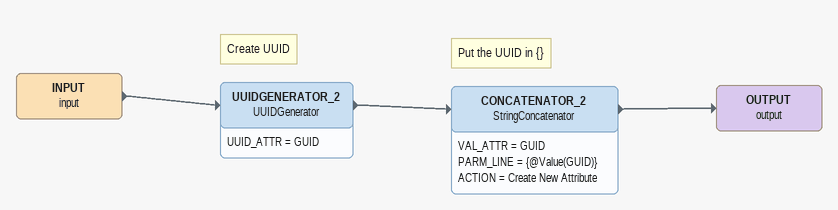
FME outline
INPUT (input)
    -> UUIDGENERATOR_2
Note: Create UUID
UUIDGENERATOR_2: UUIDGenerator
    UUID_ATTR = GUID
    -> CONCATENATOR_2
Note: Put the UUID in {}
CONCATENATOR_2: StringConcatenator
    VAL_ATTR = GUID
    PARM_LINE = {@Value(GUID)}
    ACTION = Create New Attribute
    -> OUTPUT (output)
OUTPUT (output)
